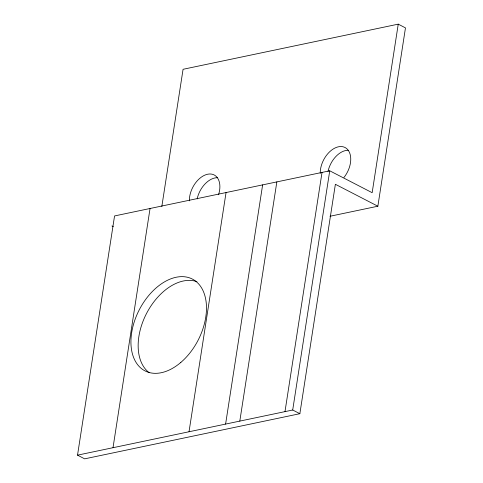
<?xml version="1.0" encoding="UTF-8"?>
<svg xmlns="http://www.w3.org/2000/svg" width="483" height="483" viewBox="0 0 483 483"><rect width="100%" height="100%" fill="white"/><g stroke="black" fill="none" stroke-linecap="round" stroke-linejoin="round"><path stroke-width="0.72" d="M377.863 206.217L335.377 184.283L299.858 413.702L84.646 458.85L77.528 455.149L114.556 215.943L329.738 170.801L372.158 192.699L398.246 24.15L405.472 27.881L377.863 206.217L329.967 216.263M113.016 447.705L150.05 208.493M161.823 206.513L183.069 69.292L398.246 24.15M189.022 431.76L226.05 192.554M225.603 424.086L262.631 184.88M239.809 421.104L276.844 181.898M284.988 411.625L322.022 172.419M77.528 455.149L292.704 410.007L329.738 170.801M111.953 225.959L113.318 226.539M292.704 410.007L299.858 413.702M149.211 372.719A51.657 33.116 -62.7 0 1 146.735 313.081A51.657 33.116 -62.7 0 1 196.937 281.655M328.017 171.483A20.86 13.373 -62.7 0 1 348.255 150.261M320.241 173.409A20.86 13.373 -62.7 0 1 342.501 146.669A20.86 13.373 -62.7 0 1 343.962 177.466M189.378 200.862A20.86 13.373 -62.7 0 1 207.612 174.236A20.86 13.373 -62.7 0 1 218.551 194.746M197.155 198.936A20.86 13.373 -62.7 0 1 217.392 177.714M180.835 362.425A51.657 33.116 -62.7 0 0 193.629 279.772A51.657 33.116 -62.7 0 0 131.654 332.757A51.657 33.116 -62.7 0 0 180.835 362.425"/></g></svg>
